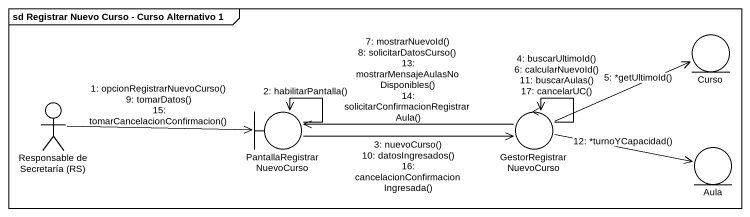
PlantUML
@startuml
mainframe sd Registrar Nuevo Curso - Curso Alternativo 1
entity Curso
actor "Responsable de Secretaría (RS)" as Responsable_de_Secretaría_RS
boundary PantallaRegistrarNuevoCurso
control GestorRegistrarNuevoCurso
entity Aula
Responsable_de_Secretaría_RS -right-> PantallaRegistrarNuevoCurso : 1: opcionRegistrarNuevoCurso()\n9: tomarDatos()\n15: tomarCancelacionConfirmacion()
PantallaRegistrarNuevoCurso --> PantallaRegistrarNuevoCurso : 2: habilitarPantalla()
PantallaRegistrarNuevoCurso -right-> GestorRegistrarNuevoCurso : 3: nuevoCurso()\n10: datosIngresados()\n16: cancelacionConfirmacionIngresada()
GestorRegistrarNuevoCurso --> GestorRegistrarNuevoCurso : 4: buscarUltimoId()\n6: calcularNuevoId()\n11: buscarAulas()\n17: cancelarUC()
GestorRegistrarNuevoCurso -right-> Curso : 5: *getUltimoId()
GestorRegistrarNuevoCurso -left-> PantallaRegistrarNuevoCurso : 7: mostrarNuevoId()\n8: solicitarDatosCurso()\n13: mostrarMensajeAulasNoDisponibles()\n14: solicitarConfirmacionRegistrarAula()
GestorRegistrarNuevoCurso -right-> Aula : 12: *turnoYCapacidad()
@enduml
